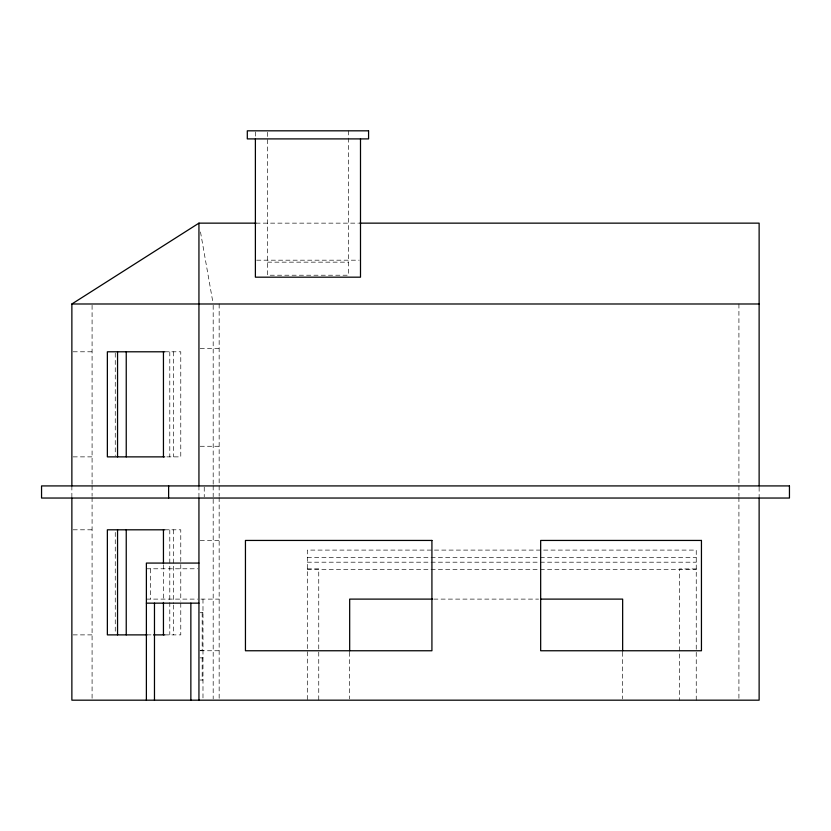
<?xml version="1.0" encoding="UTF-8"?>
<svg xmlns="http://www.w3.org/2000/svg" width="831" height="831" viewBox="0 0 831 831"><rect width="100%" height="100%" fill="white"/><g stroke="black" fill="none" stroke-linecap="round" stroke-linejoin="round"><path stroke-width="0.62" stroke-dasharray="4.16 3.12" d="M256 223.144L358.441 223.144M256.686 260.186L359.2 260.186M267.52 262.149L348.376 262.149M200.209 348.334L219.155 348.334M73.138 351.793L92.085 351.793M164.6 351.793L180.774 351.793L180.774 456.873L164.6 456.873M200.209 446.268L219.155 446.268M73.138 456.873L92.085 456.873M73.138 529.804L92.085 529.804M164.6 529.804L180.774 529.804L180.774 601.156M200.209 540.441L219.155 540.441M307.304 557.393L696.243 557.393M307.304 562.192L696.243 562.192M146.381 568.788L197.664 568.788M307.304 568.861L318.751 568.861L318.751 700.18M696.243 568.923L679.394 568.923L679.394 700.18M307.304 569.495L696.243 569.495M146.381 599.109L197.664 599.109M200.967 599.109L219.155 599.109M433.761 599.109L538.55 599.109M200.022 612.717L202.982 612.717M73.138 634.884L92.085 634.884M146.869 634.884L153.247 634.884M164.6 634.884L180.774 634.884L180.774 602.444M200.022 650.424L202.982 650.424M200.209 650.756L219.155 650.756M200.022 657.861L202.982 657.861M200.022 680.028L202.982 680.028M200.5 231.984L212.965 302.733M759.129 487.132L759.129 496.834M738.915 303.99L738.915 484.629M738.915 485.917L738.915 496.242M738.915 497.53L738.915 698.892M696.243 700.18L696.243 550.101L307.304 550.101L307.304 700.18M622.648 652.242L622.648 698.881M349.674 652.242L349.674 698.881M348.376 130.82L348.376 275.217L267.52 275.217L267.52 130.82M255.387 131.973L255.387 136.596M219.155 303.99L219.155 484.629M219.155 485.917L219.155 496.242M219.155 497.53L219.155 700.18M213.183 305.289L213.183 484.629M213.183 485.917L213.183 496.834M213.183 499.338L213.183 698.881M204.239 487.132L204.239 496.834M202.982 599.109L202.982 700.18M202.172 612.717L202.172 650.424M202.172 657.861L202.172 680.028M198.941 485.917L198.941 496.834M173.637 351.793L173.637 456.873M173.637 529.804L173.637 603.742M173.637 605.041L173.637 634.884M169.794 351.793L169.794 456.873M169.794 529.804L169.794 601.156M169.794 602.444L169.794 634.884M163.447 564.831L163.447 601.156M150.432 568.788L150.432 599.109M115.26 353.092L115.26 455.575M115.26 532.401L115.26 633.586M92.085 305.289L92.085 484.629M92.085 485.917L92.085 496.242M92.085 497.53L92.085 698.892M71.871 485.917L71.871 496.834"/><path stroke-width="1.25" d="M71.871 485.917L71.871 303.99L198.941 223.144L256 223.144M359.74 223.144L759.129 223.144L759.129 485.917M71.871 303.99L759.129 303.99M164.715 351.793L107.365 351.793L107.365 456.873L164.715 456.873M164.715 529.804L107.365 529.804L107.365 634.884L147.014 634.884M198.941 563.075L146.381 563.075L146.381 700.18M432.473 599.109L349.674 599.109L349.674 650.943M541.137 599.109L622.648 599.109L622.648 650.943M146.381 603.15L198.941 603.15M153.506 634.884L164.715 634.884M759.129 498.039L759.129 700.18L71.871 700.18L71.871 498.039M360.498 138.902L360.498 277.18L255.387 277.18L255.387 138.902M198.941 223.144L198.941 485.917M198.941 498.039L198.941 700.18M190.86 603.15L190.86 700.18M168.62 485.917L168.62 498.039M163.447 351.793L163.447 456.873M163.447 529.804L163.447 563.532M163.447 602.444L163.447 634.884M154.473 603.15L154.473 700.18M126.239 351.793L126.239 456.873M126.239 529.804L126.239 634.884M117.555 351.793L117.555 456.873M117.555 529.804L117.555 634.884M368.58 130.82L247.306 130.82L247.306 138.902L368.58 138.902L368.58 130.82M789.45 485.917L41.55 485.917L41.55 498.039L789.45 498.039L789.45 485.917M431.923 540.441L245.446 540.441L245.446 650.756L431.923 650.756L431.923 540.441M701.447 540.441L540.669 540.441L540.669 650.756L701.447 650.756L701.447 540.441"/></g></svg>
